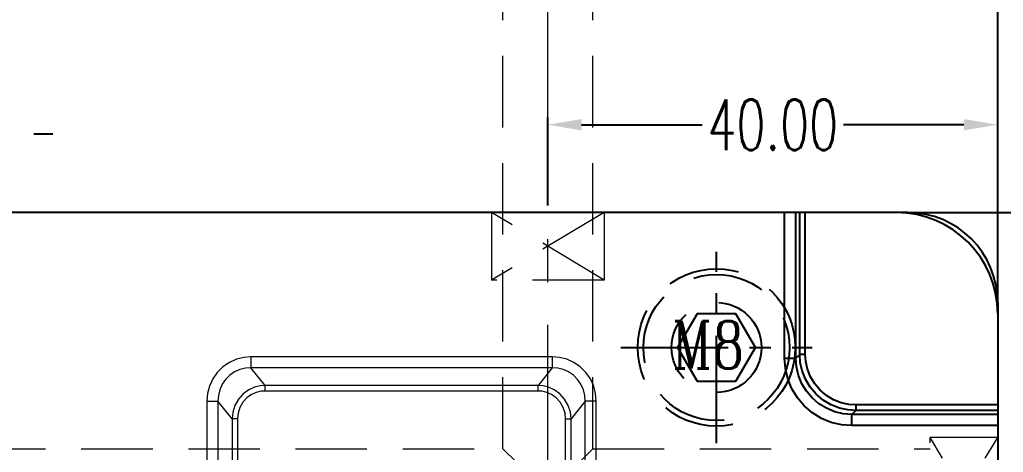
# Model space of a CAD drawing. Header units: inches. Extents: x 169168 to 170394, y -54081 to -53214.
# Drawn here: x 170139.2 to 170226.7, y -53359.8 to -53321.3 of the extents above; entities that cross this region are included whole.
import ezdxf

# ---------------------------------------------------------------- set-up
doc = ezdxf.new("R2010")
doc.units = ezdxf.units.IN
doc.header["$LTSCALE"] = 2
doc.header["$MEASUREMENT"] = 0
doc.header["$PDMODE"] = 3
doc.header["$PDSIZE"] = 0.3125
doc.linetypes.add('CENTER', pattern=[50.8, 31.75, -6.35, 6.35, -6.35])
doc.linetypes.add('HIDDEN', pattern=[9.525, 6.35, -3.175])
doc.layers.get('0').update_dxf_attribs({"linetype": 'CONTINUOUS'})
doc.layers.get('Defpoints').update_dxf_attribs({"linetype": 'CONTINUOUS'})
for name, color, linetype in [('CAV-COR', 1, 'CONTINUOUS'), ('Layer3', 3, 'CONTINUOUS'), ('SCREW', 52, 'HIDDEN')]:
    doc.layers.add(name, color=color, linetype=linetype)
for name, color, linetype, lineweight in [('dim', 3, 'CONTINUOUS', 15), ('WR', 122, 'HIDDEN', 18), ('枕位', 75, 'CONTINUOUS', 15)]:
    doc.layers.add(name, color=color, linetype=linetype, lineweight=lineweight)
doc.styles.add('ROMANC', font='romanc', dxfattribs={"width": 0.6, "height": 1})
doc.styles.get("Standard").update_dxf_attribs({"font": 'txt.shx', "width": 0.67})
doc.dimstyles.new('2.00', dxfattribs={"dimtxt": 4.5, "dimasz": 3, "dimexe": 0.666, "dimexo": 0.626, "dimgap": 1, "dimtad": 0, "dimzin": 0, "dimdsep": 46, "dimtxsty": 'Standard', "dimcen": 0.09, "dimclrd": 3, "dimclre": 3, "dimclrt": 7, "dimazin": 0, "dimtfac": 1, "dimtofl": 0, "dimtmove": 0, "dimatfit": 0, "dimfxl": 0, "dimtolj": 1, "dimtzin": 0, "dimarcsym": 0})

# ---------------------------------------------------------------- blocks, each defined once
blk = doc.blocks.new('*D36951')
at = {"layer": 'Defpoints', "color": 0}
for p in [(170217.195, -53338.499), (170297.491, -53338.499), (170281.195, -53458.499)]:
    blk.add_point(p, dxfattribs=at)
at = {"layer": 'dim', "color": 3, "linetype": 'ByBlock', "lineweight": -2}
for p, q in [((170217.821, -53338.499), (170298.157, -53338.499)), ((170297.491, -53341.499), (170297.491, -53391.217)), ((170297.491, -53455.499), (170297.491, -53405.78)), ((170281.821, -53458.499), (170298.157, -53458.499))]:
    blk.add_line(p, q, dxfattribs=at)
at = {"layer": 'dim', "color": 3, "linetype": 'ByBlock'}
for points in [[(170297.991, -53341.499), (170296.991, -53341.499), (170297.491, -53338.499)], [(170296.991, -53455.499), (170297.991, -53455.499), (170297.491, -53458.499)]]:
    blk.add_solid(points, dxfattribs=at)
at = {"layer": 'dim', "color": 7, "linetype": 'ByBlock', "insert": (170297.491, -53398.499), "char_height": 4.5, "attachment_point": 5, "rotation": 90}
blk.add_mtext('\\A1;120.00', dxfattribs=at)
blk = doc.blocks.new('*D36953')
at = {"layer": 'Defpoints', "color": 0}
for p in [(170226.195, -53244.911), (170036.195, -53347.499), (170226.195, -53347.499)]:
    blk.add_point(p, dxfattribs=at)
at = {"layer": 'dim', "color": 3, "linetype": 'ByBlock', "lineweight": -2}
for p, q in [((170036.195, -53346.873), (170036.195, -53244.245)), ((170226.195, -53346.873), (170226.195, -53244.245)), ((170039.195, -53244.911), (170123.914, -53244.911)), ((170223.195, -53244.911), (170138.477, -53244.911))]:
    blk.add_line(p, q, dxfattribs=at)
at = {"layer": 'dim', "color": 3, "linetype": 'ByBlock'}
for points in [[(170039.195, -53244.411), (170039.195, -53245.411), (170036.195, -53244.911)], [(170223.195, -53245.411), (170223.195, -53244.411), (170226.195, -53244.911)]]:
    blk.add_solid(points, dxfattribs=at)
at = {"layer": 'dim', "color": 7, "linetype": 'ByBlock', "insert": (170131.195, -53244.911), "char_height": 4.5, "attachment_point": 5}
blk.add_mtext('\\A1;190.00', dxfattribs=at)
blk = doc.blocks.new('20160723.115749')
at = {"layer": 'SCREW', "linetype": 'CENTER', "ltscale": 0.15}
for p, q in [((0, -8.5), (0, 8.5)), ((-8.5, 0), (8.5, 0))]:
    blk.add_line(p, q, dxfattribs=at)
at = {"layer": 'SCREW', "ltscale": 0.5}
blk.add_lwpolyline([(-1.732, 3), (-3.464, 0), (-1.732, -3), (1.732, -3), (3.464, 0), (1.732, 3)], close=True, dxfattribs=at)
for radius in [7, 6.5, 4]:
    blk.add_circle((0, 0), radius, dxfattribs=at)
at = {"layer": 'Layer3', "style": 'ROMANC', "width": 0.8}
blk.add_text('M8', height=4.1865, dxfattribs=at).set_placement((-3.976, -1.858))
blk = doc.blocks.new('*D38787')
at = {"layer": 'Defpoints', "color": 0}
for p in [(170217.195, -53338.499), (170226.195, -53363.499), (170231.535, -53363.499)]:
    blk.add_point(p, dxfattribs=at)
at = {"layer": 'dim', "color": 3, "linetype": 'ByBlock', "lineweight": -2}
for p, q in [((170217.821, -53338.499), (170232.201, -53338.499)), ((170231.535, -53341.499), (170231.535, -53344.471)), ((170231.535, -53360.499), (170231.535, -53357.526)), ((170226.821, -53363.499), (170232.201, -53363.499))]:
    blk.add_line(p, q, dxfattribs=at)
at = {"layer": 'dim', "color": 3, "linetype": 'ByBlock'}
for points in [[(170232.035, -53341.499), (170231.035, -53341.499), (170231.535, -53338.499)], [(170231.035, -53360.499), (170232.035, -53360.499), (170231.535, -53363.499)]]:
    blk.add_solid(points, dxfattribs=at)
at = {"layer": 'dim', "color": 7, "linetype": 'ByBlock', "insert": (170231.535, -53350.999), "char_height": 4.5, "attachment_point": 5, "rotation": 90}
blk.add_mtext('\\A1;25.00', dxfattribs=at)
blk = doc.blocks.new('*D38788')
at = {"layer": 'Defpoints', "color": 0}
for p in [(170217.195, -53338.499), (170197.195, -53428.499), (170238.418, -53428.499)]:
    blk.add_point(p, dxfattribs=at)
at = {"layer": 'dim', "color": 3, "linetype": 'ByBlock', "lineweight": -2}
for p, q in [((170217.821, -53338.499), (170239.084, -53338.499)), ((170238.418, -53341.499), (170238.418, -53377.222)), ((170238.418, -53425.499), (170238.418, -53389.775)), ((170197.821, -53428.499), (170239.084, -53428.499))]:
    blk.add_line(p, q, dxfattribs=at)
at = {"layer": 'dim', "color": 3, "linetype": 'ByBlock'}
for points in [[(170238.918, -53341.499), (170237.918, -53341.499), (170238.418, -53338.499)], [(170237.918, -53425.499), (170238.918, -53425.499), (170238.418, -53428.499)]]:
    blk.add_solid(points, dxfattribs=at)
at = {"layer": 'dim', "color": 7, "linetype": 'ByBlock', "insert": (170238.418, -53383.499), "char_height": 4.5, "attachment_point": 5, "rotation": 90}
blk.add_mtext('\\A1;90.00', dxfattribs=at)
blk = doc.blocks.new('*D38789')
at = {"layer": 'Defpoints', "color": 0}
for p in [(170186.195, -53330.686), (170186.195, -53338.499), (170226.195, -53347.499)]:
    blk.add_point(p, dxfattribs=at)
at = {"layer": 'dim', "color": 3, "linetype": 'ByBlock', "lineweight": -2}
for p, q in [((170186.195, -53337.873), (170186.195, -53330.02)), ((170226.195, -53346.873), (170226.195, -53330.02)), ((170189.195, -53330.686), (170199.919, -53330.686)), ((170223.195, -53330.686), (170212.472, -53330.686))]:
    blk.add_line(p, q, dxfattribs=at)
at = {"layer": 'dim', "color": 3, "linetype": 'ByBlock'}
for points in [[(170189.195, -53330.186), (170189.195, -53331.186), (170186.195, -53330.686)], [(170223.195, -53331.186), (170223.195, -53330.186), (170226.195, -53330.686)]]:
    blk.add_solid(points, dxfattribs=at)
at = {"layer": 'dim', "color": 7, "linetype": 'ByBlock', "insert": (170206.195, -53330.686), "char_height": 4.5, "attachment_point": 5}
blk.add_mtext('\\A1;40.00', dxfattribs=at)

msp = doc.modelspace()

# ---------------------------------------------------------------- linework, layer by layer
at = {"color": 8, "linetype": 'CENTER', "ltscale": 0.2}
msp.add_line((170120.195, -53331.499), (170142.195, -53331.499), dxfattribs=at)
at = {"layer": 'CAV-COR', "linetype": 'ByBlock'}
for p, q in [((170218.195, -53338.499), (170044.195, -53338.499)), ((170207.246, -53351.456), (170207.246, -53338.499)), ((170208.245, -53351.456), (170208.245, -53338.499)), ((170208.59, -53351.111), (170208.59, -53338.499)), ((170209.089, -53351.111), (170209.089, -53338.499)), ((170226.195, -53346.499), (170226.195, -53450.499)), ((170208.245, -53351.456), (170208.59, -53351.111)), ((170209.089, -53351.111), (170208.59, -53351.111)), ((170207.246, -53351.456), (170208.245, -53351.456)), ((170226.195, -53355.605), (170213.583, -53355.605)), ((170213.583, -53355.605), (170213.583, -53356.104)), ((170213.238, -53356.449), (170213.583, -53356.104)), ((170226.195, -53356.449), (170213.238, -53356.449)), ((170213.238, -53357.448), (170213.238, -53356.449)), ((170226.195, -53356.104), (170213.583, -53356.104)), ((170226.195, -53357.448), (170213.238, -53357.448))]:
    msp.add_line(p, q, dxfattribs=at)
for points in [[(170213.583, -53356.104), (170212.876, -53356.054), (170212.125, -53355.887), (170211.377, -53355.591), (170210.676, -53355.171), (170210.057, -53354.647), (170209.531, -53354.03), (170209.11, -53353.33), (170208.811, -53352.58), (170208.641, -53351.825), (170208.59, -53351.111)], [(170213.583, -53355.605), (170212.948, -53355.56), (170212.272, -53355.41), (170211.598, -53355.143), (170210.966, -53354.766), (170210.409, -53354.294), (170209.936, -53353.738), (170209.556, -53353.108), (170209.287, -53352.432), (170209.135, -53351.753), (170209.089, -53351.111)], [(170213.238, -53357.448), (170212.32, -53357.377), (170211.404, -53357.161), (170210.525, -53356.8), (170209.716, -53356.305), (170209.001, -53355.694), (170208.39, -53354.98), (170207.896, -53354.171), (170207.534, -53353.293), (170207.317, -53352.376), (170207.246, -53351.456)], [(170213.238, -53356.449), (170212.471, -53356.39), (170211.708, -53356.21), (170210.976, -53355.91), (170210.302, -53355.498), (170209.706, -53354.989), (170209.198, -53354.394), (170208.786, -53353.72), (170208.485, -53352.989), (170208.304, -53352.224), (170208.245, -53351.456)]]:
    msp.add_lwpolyline(points, dxfattribs=at)
for centre, radius in [((170217.195, -53347.499), 9), ((170218.195, -53346.499), 8)]:
    msp.add_arc(centre, radius, 0, 90, dxfattribs=at)
at = {"layer": 'WR', "linetype": 'HIDDEN', "ltscale": 0.5}
for p, q in [((170182.195, -53359.499), (170182.195, -53288.499)), ((170190.195, -53359.499), (170190.195, -53288.499)), ((170191.195, -53344.499), (170181.195, -53338.499)), ((170191.195, -53338.499), (170181.195, -53344.499)), ((170181.195, -53338.499), (170181.195, -53344.499)), ((170191.195, -53338.499), (170181.195, -53338.499)), ((170191.195, -53338.499), (170191.195, -53344.499)), ((170191.195, -53344.499), (170181.195, -53344.499)), ((170220.195, -53368.499), (170220.195, -53358.499)), ((170220.195, -53368.499), (170226.195, -53358.499)), ((170226.195, -53368.499), (170220.195, -53358.499)), ((170226.195, -53358.499), (170220.195, -53358.499)), ((170226.195, -53368.499), (170226.195, -53358.499)), ((170135.195, -53359.499), (170182.195, -53359.499)), ((170190.195, -53367.499), (170182.195, -53359.499)), ((170190.195, -53359.499), (170182.195, -53367.499)), ((170190.195, -53359.499), (170220.195, -53359.499))]:
    msp.add_line(p, q, dxfattribs=at)
at = {"layer": 'WR', "linetype": 'CENTER', "ltscale": 0.3}
msp.add_line((170186.195, -53428.499), (170186.195, -53288.499), dxfattribs=at)
at = {"layer": '枕位', "linetype": 'ByBlock', "ltscale": 0.3}
for p, q in [((170159.795, -53351.337), (170159.795, -53352.314)), ((170186.596, -53351.337), (170159.795, -53351.337)), ((170186.596, -53351.337), (170186.596, -53352.314)), ((170186.596, -53352.314), (170159.795, -53352.314)), ((170161.059, -53353.881), (170159.795, -53352.314)), ((170186.596, -53352.314), (170185.331, -53353.881)), ((170161.059, -53354.369), (170161.059, -53353.881)), ((170185.331, -53353.881), (170161.059, -53353.881)), ((170185.331, -53354.369), (170185.331, -53353.881)), ((170185.331, -53354.369), (170161.059, -53354.369)), ((170155.884, -53355.28), (170155.884, -53365.202)), ((170155.884, -53355.28), (170156.868, -53355.28)), ((170156.868, -53355.28), (170156.868, -53365.202)), ((170158.123, -53356.833), (170156.868, -53355.28)), ((170189.522, -53355.28), (170188.268, -53356.833)), ((170190.507, -53355.28), (170189.522, -53355.28)), ((170189.522, -53365.202), (170189.522, -53355.28)), ((170190.507, -53365.202), (170190.507, -53355.28)), ((170158.123, -53356.833), (170158.123, -53360.706)), ((170158.615, -53356.833), (170158.123, -53356.833)), ((170158.615, -53356.833), (170158.615, -53360.706)), ((170187.776, -53356.833), (170188.268, -53356.833)), ((170187.776, -53360.706), (170187.776, -53356.833)), ((170188.268, -53360.706), (170188.268, -53356.833))]:
    msp.add_line(p, q, dxfattribs=at)
for points in [[(170159.795, -53351.337), (170159.159, -53351.388), (170158.514, -53351.549), (170157.884, -53351.829), (170157.306, -53352.223), (170156.808, -53352.716), (170156.407, -53353.291), (170156.116, -53353.925), (170155.941, -53354.596), (170155.884, -53355.28)], [(170190.507, -53355.28), (170190.45, -53354.596), (170190.275, -53353.925), (170189.984, -53353.291), (170189.583, -53352.716), (170189.085, -53352.223), (170188.507, -53351.829), (170187.877, -53351.549), (170187.232, -53351.388), (170186.596, -53351.337)], [(170159.795, -53352.314), (170159.313, -53352.347), (170158.826, -53352.464), (170158.352, -53352.672), (170157.918, -53352.966), (170157.545, -53353.337), (170157.247, -53353.77), (170157.032, -53354.25), (170156.906, -53354.759), (170156.868, -53355.28)], [(170189.522, -53355.28), (170189.485, -53354.759), (170189.358, -53354.25), (170189.144, -53353.77), (170188.845, -53353.337), (170188.473, -53352.966), (170188.039, -53352.672), (170187.565, -53352.464), (170187.078, -53352.347), (170186.596, -53352.314)], [(170161.059, -53353.881), (170160.618, -53353.916), (170160.128, -53354.035), (170159.62, -53354.262), (170159.128, -53354.61), (170158.697, -53355.081), (170158.372, -53355.647), (170158.182, -53356.253), (170158.123, -53356.833)], [(170188.268, -53356.833), (170188.209, -53356.253), (170188.019, -53355.647), (170187.694, -53355.081), (170187.263, -53354.61), (170186.771, -53354.262), (170186.262, -53354.035), (170185.773, -53353.916), (170185.331, -53353.881)], [(170161.059, -53354.369), (170160.69, -53354.397), (170160.28, -53354.494), (170159.855, -53354.682), (170159.445, -53354.973), (170159.087, -53355.366), (170158.818, -53355.84), (170158.662, -53356.347), (170158.615, -53356.833)], [(170187.776, -53356.833), (170187.729, -53356.347), (170187.573, -53355.84), (170187.304, -53355.366), (170186.946, -53354.973), (170186.536, -53354.682), (170186.11, -53354.494), (170185.701, -53354.397), (170185.331, -53354.369)]]:
    msp.add_lwpolyline(points, dxfattribs=at)

# ---------------------------------------------------------------- block references
at = {"layer": 'SCREW', "linetype": 'ByBlock'}
msp.add_blockref('20160723.115749', (170201.195, -53350.499), dxfattribs=at)

# ---------------------------------------------------------------- dimensions: what is measured, and where the dimension line sits
at = {"layer": 'dim', "linetype": 'ByBlock'}
dim = msp.add_linear_dim(base=(170226.195, -53244.911), p1=(170036.195, -53347.499), p2=(170226.195, -53347.499), dimstyle='2.00', dxfattribs=at)
dim.commit()
dim.dimension.update_dxf_attribs({"geometry": '*D36953', "text_midpoint": (170131.195, -53244.911), "dimtype": 160})
dim = msp.add_linear_dim(base=(170186.195, -53330.686), p1=(170226.195, -53347.499), p2=(170186.195, -53338.499), dimstyle='2.00', dxfattribs=at)
dim.commit()
dim.dimension.update_dxf_attribs({"geometry": '*D38789', "text_midpoint": (170206.195, -53330.686)})
for base, p1, p2, picture, middle in [((170238.418, -53428.499), (170217.195, -53338.499), (170197.195, -53428.499), '*D38788', (170238.418, -53383.499)), ((170297.491, -53338.499), (170281.195, -53458.499), (170217.195, -53338.499), '*D36951', (170297.491, -53398.499)), ((170231.535, -53363.499), (170217.195, -53338.499), (170226.195, -53363.499), '*D38787', (170231.535, -53350.999))]:
    dim = msp.add_linear_dim(base=base, p1=p1, p2=p2, angle=90, dimstyle='2.00', dxfattribs=at)
    dim.commit()
    dim.dimension.update_dxf_attribs({"geometry": picture, "text_midpoint": middle})

doc.saveas('drawing.dxf')
